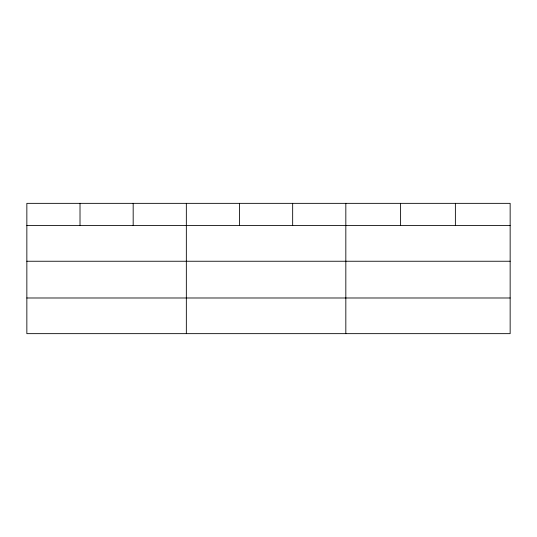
<?xml version="1.0" encoding="UTF-8"?>
<svg xmlns="http://www.w3.org/2000/svg" width="537" height="537" viewBox="0 0 537 537"><rect width="100%" height="100%" fill="white"/><g stroke="black" fill="none" stroke-linecap="round" stroke-linejoin="round"><path stroke-width="0.81" d="M510.15 261.244L510.15 203.348L26.85 203.348L26.85 333.652L510.15 333.652L510.15 261.244L26.85 261.244M26.85 225.58L510.15 225.58M26.85 297.988L510.15 297.988M455.376 203.348L455.376 225.58M400.602 203.348L400.602 225.58M345.828 203.348L345.828 333.652M292.665 203.348L292.665 225.58M239.502 203.348L239.502 225.58M186.339 203.348L186.339 333.652M133.176 203.348L133.176 225.58M80.013 203.348L80.013 225.58"/></g></svg>
